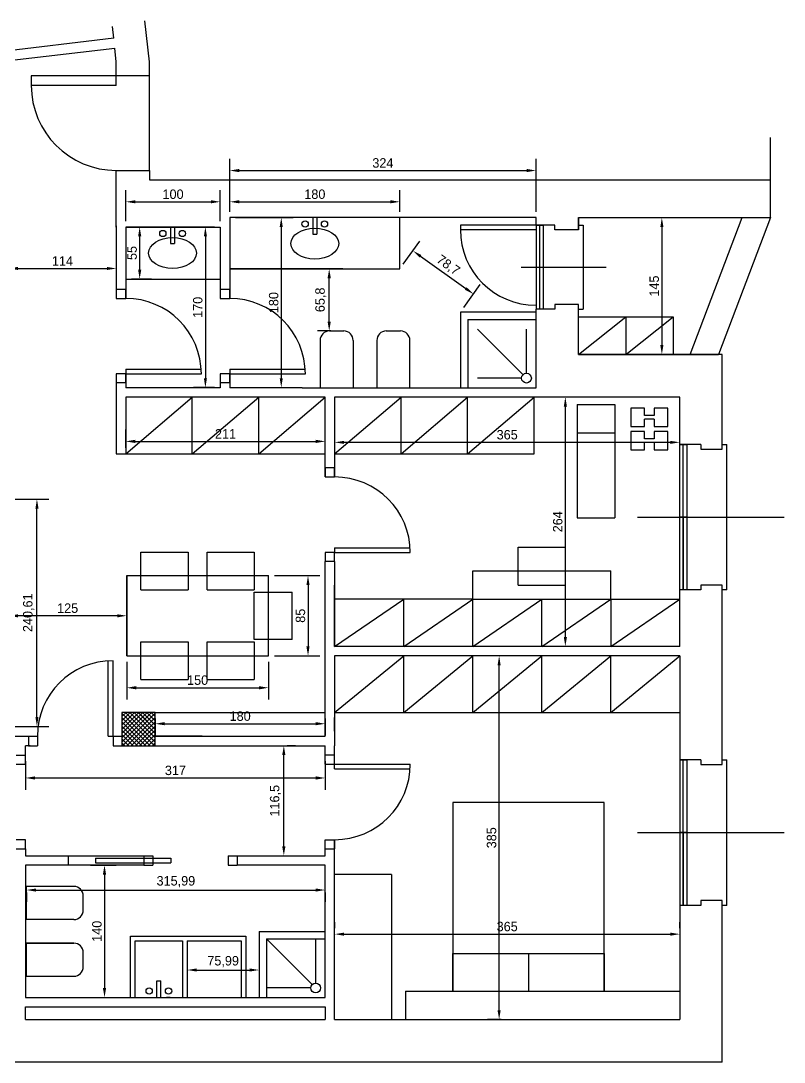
# Model space of a CAD drawing. Header units: millimetres. Extents: x 281 to 428, y 353 to 470.
# Drawn here: x 347.7 to 428.4, y 352.8 to 463 of the extents above; entities that cross this region are included whole.
import ezdxf

# ---------------------------------------------------------------- set-up
doc = ezdxf.new("R2010")
doc.units = ezdxf.units.MM
for name, color, linetype in [('arredi', 6, 'Continuous'), ('finestre', 7, 'Continuous'), ('pianta', 7, 'Continuous'), ('porte', 7, 'Continuous'), ('quote', 3, 'Continuous')]:
    doc.layers.add(name, color=color, linetype=linetype)
doc.dimstyles.new('ISO-25', dxfattribs={"dimtxt": 2.5, "dimasz": 2.5, "dimexe": 1.25, "dimexo": 0.625, "dimtad": 1, "dimtxsty": 'Standard', "dimcen": 2.5, "dimadec": 0, "dimazin": 0, "dimtfac": 1, "dimtmove": 0, "dimatfit": 3, "dimfxl": 1, "dimarcsym": 0})

# ---------------------------------------------------------------- blocks, each defined once
blk = doc.blocks.new('*D13')
at = {"layer": 'Defpoints', "color": 0, "ltscale": 0.01}
for p in [(346.36, 412.37), (349.36, 412.37), (346.36, 388.31)]:
    blk.add_point(p, dxfattribs=at)
at = {"layer": 'quote', "color": 0, "lineweight": -2, "ltscale": 0.01}
for p, q in [((346.98, 412.37), (350.61, 412.37)), ((349.36, 389.31), (349.36, 411.37)), ((346.98, 388.31), (350.61, 388.31))]:
    blk.add_line(p, q, dxfattribs=at)
at = {"layer": 'quote', "color": 0, "ltscale": 0.01}
for points in [[(349.2, 411.37), (349.53, 411.37), (349.36, 412.37)], [(349.2, 389.31), (349.53, 389.31), (349.36, 388.31)]]:
    blk.add_solid(points, dxfattribs=at)
at = {"layer": 'quote', "color": 0, "ltscale": 0.01, "insert": (348.48, 400.34), "char_height": 1, "attachment_point": 5, "rotation": 90}
blk.add_mtext('240,61', dxfattribs=at)
blk = doc.blocks.new('*D14')
at = {"layer": 'Defpoints', "color": 0, "ltscale": 0.01}
for p in [(358.86, 395.77), (373.86, 395.77), (373.86, 392.4)]:
    blk.add_point(p, dxfattribs=at)
at = {"layer": 'quote', "color": 0, "lineweight": -2, "ltscale": 0.01}
for p, q in [((358.86, 395.14), (358.86, 391.15)), ((373.86, 395.14), (373.86, 391.15)), ((359.86, 392.4), (372.86, 392.4))]:
    blk.add_line(p, q, dxfattribs=at)
at = {"layer": 'quote', "color": 0, "ltscale": 0.01}
for points in [[(359.86, 392.57), (359.86, 392.23), (358.86, 392.4)], [(372.86, 392.57), (372.86, 392.23), (373.86, 392.4)]]:
    blk.add_solid(points, dxfattribs=at)
at = {"layer": 'quote', "color": 0, "ltscale": 0.01, "insert": (366.36, 393.2), "char_height": 1, "attachment_point": 5}
blk.add_mtext('150', dxfattribs=at)
blk = doc.blocks.new('*D15')
at = {"layer": 'Defpoints', "color": 0, "ltscale": 0.01}
for p in [(373.86, 404.27), (373.86, 395.77), (378.04, 395.77)]:
    blk.add_point(p, dxfattribs=at)
at = {"layer": 'quote', "color": 0, "lineweight": -2, "ltscale": 0.01}
for p, q in [((374.48, 404.27), (379.29, 404.27)), ((378.04, 403.27), (378.04, 396.77)), ((374.48, 395.77), (379.29, 395.77))]:
    blk.add_line(p, q, dxfattribs=at)
at = {"layer": 'quote', "color": 0, "ltscale": 0.01}
for points in [[(377.87, 403.27), (378.2, 403.27), (378.04, 404.27)], [(377.87, 396.77), (378.2, 396.77), (378.04, 395.77)]]:
    blk.add_solid(points, dxfattribs=at)
at = {"layer": 'quote', "color": 0, "ltscale": 0.01, "insert": (377.24, 400.02), "char_height": 1, "attachment_point": 5, "rotation": 90}
blk.add_mtext('85', dxfattribs=at)
blk = doc.blocks.new('*D16')
at = {"layer": 'Defpoints', "color": 0, "ltscale": 0.01}
for p in [(361.86, 389.77), (379.86, 389.77), (379.86, 388.59)]:
    blk.add_point(p, dxfattribs=at)
at = {"layer": 'quote', "color": 0, "lineweight": -2, "ltscale": 0.01}
for p, q in [((361.86, 389.14), (361.86, 387.34)), ((379.86, 389.14), (379.86, 387.34)), ((362.86, 388.59), (378.86, 388.59))]:
    blk.add_line(p, q, dxfattribs=at)
at = {"layer": 'quote', "color": 0, "ltscale": 0.01}
for points in [[(362.86, 388.76), (362.86, 388.43), (361.86, 388.59)], [(378.86, 388.76), (378.86, 388.43), (379.86, 388.59)]]:
    blk.add_solid(points, dxfattribs=at)
at = {"layer": 'quote', "color": 0, "ltscale": 0.01, "insert": (370.86, 389.39), "char_height": 1, "attachment_point": 5}
blk.add_mtext('180', dxfattribs=at)
blk = doc.blocks.new('*D17')
at = {"layer": 'Defpoints', "color": 0, "ltscale": 0.01}
for p in [(379.86, 418.48), (358.76, 417.17), (379.86, 417.17)]:
    blk.add_point(p, dxfattribs=at)
at = {"layer": 'quote', "color": 0, "lineweight": -2, "ltscale": 0.01}
for p, q in [((358.76, 417.79), (358.76, 419.73)), ((379.86, 417.79), (379.86, 419.73)), ((359.76, 418.48), (378.86, 418.48))]:
    blk.add_line(p, q, dxfattribs=at)
at = {"layer": 'quote', "color": 0, "ltscale": 0.01}
for points in [[(359.76, 418.65), (359.76, 418.31), (358.76, 418.48)], [(378.86, 418.65), (378.86, 418.31), (379.86, 418.48)]]:
    blk.add_solid(points, dxfattribs=at)
at = {"layer": 'quote', "color": 0, "ltscale": 0.01, "insert": (369.31, 419.28), "char_height": 1, "attachment_point": 5}
blk.add_mtext('211', dxfattribs=at)
blk = doc.blocks.new('*D18')
at = {"layer": 'Defpoints', "color": 0, "ltscale": 0.01}
for p in [(346.36, 441.94), (357.76, 441.94), (357.76, 436.78)]:
    blk.add_point(p, dxfattribs=at)
at = {"layer": 'quote', "color": 0, "lineweight": -2, "ltscale": 0.01}
for p, q in [((346.36, 441.31), (346.36, 435.53)), ((357.76, 441.31), (357.76, 435.53)), ((347.36, 436.78), (356.76, 436.78))]:
    blk.add_line(p, q, dxfattribs=at)
at = {"layer": 'quote', "color": 0, "ltscale": 0.01}
for points in [[(347.36, 436.95), (347.36, 436.62), (346.36, 436.78)], [(356.76, 436.95), (356.76, 436.62), (357.76, 436.78)]]:
    blk.add_solid(points, dxfattribs=at)
at = {"layer": 'quote', "color": 0, "ltscale": 0.01, "insert": (352.06, 437.58), "char_height": 1, "attachment_point": 5}
blk.add_mtext('114', dxfattribs=at)
blk = doc.blocks.new('*D19')
at = {"layer": 'Defpoints', "color": 0, "ltscale": 0.01}
for p in [(368.76, 443.84), (358.76, 441.17), (368.76, 441.17)]:
    blk.add_point(p, dxfattribs=at)
at = {"layer": 'quote', "color": 0, "lineweight": -2, "ltscale": 0.01}
for p, q in [((358.76, 441.79), (358.76, 445.09)), ((368.76, 441.79), (368.76, 445.09)), ((359.76, 443.84), (367.76, 443.84))]:
    blk.add_line(p, q, dxfattribs=at)
at = {"layer": 'quote', "color": 0, "ltscale": 0.01}
for points in [[(359.76, 444.01), (359.76, 443.68), (358.76, 443.84)], [(367.76, 444.01), (367.76, 443.68), (368.76, 443.84)]]:
    blk.add_solid(points, dxfattribs=at)
at = {"layer": 'quote', "color": 0, "ltscale": 0.01, "insert": (363.76, 444.64), "char_height": 1, "attachment_point": 5}
blk.add_mtext('100', dxfattribs=at)
blk = doc.blocks.new('*D20')
at = {"layer": 'Defpoints', "color": 0, "ltscale": 0.01}
for p in [(358.76, 441.17), (360.23, 441.17), (358.76, 435.67)]:
    blk.add_point(p, dxfattribs=at)
at = {"layer": 'quote', "color": 0, "lineweight": -2, "ltscale": 0.01}
for p, q in [((359.38, 441.17), (361.48, 441.17)), ((360.23, 436.67), (360.23, 440.17)), ((359.38, 435.67), (361.48, 435.67))]:
    blk.add_line(p, q, dxfattribs=at)
at = {"layer": 'quote', "color": 0, "ltscale": 0.01}
for points in [[(360.06, 440.17), (360.4, 440.17), (360.23, 441.17)], [(360.06, 436.67), (360.4, 436.67), (360.23, 435.67)]]:
    blk.add_solid(points, dxfattribs=at)
at = {"layer": 'quote', "color": 0, "ltscale": 0.01, "insert": (359.43, 438.42), "char_height": 1, "attachment_point": 5, "rotation": 90}
blk.add_mtext('55', dxfattribs=at)
blk = doc.blocks.new('*D21')
at = {"layer": 'Defpoints', "color": 0, "ltscale": 0.01}
for p in [(387.76, 443.84), (369.76, 442.17), (387.76, 442.17)]:
    blk.add_point(p, dxfattribs=at)
at = {"layer": 'quote', "color": 0, "lineweight": -2, "ltscale": 0.01}
for p, q in [((369.76, 442.79), (369.76, 445.09)), ((387.76, 442.79), (387.76, 445.09)), ((370.76, 443.84), (386.76, 443.84))]:
    blk.add_line(p, q, dxfattribs=at)
at = {"layer": 'quote', "color": 0, "ltscale": 0.01}
for points in [[(370.76, 444.01), (370.76, 443.68), (369.76, 443.84)], [(386.76, 444.01), (386.76, 443.68), (387.76, 443.84)]]:
    blk.add_solid(points, dxfattribs=at)
at = {"layer": 'quote', "color": 0, "ltscale": 0.01, "insert": (378.76, 444.64), "char_height": 1, "attachment_point": 5}
blk.add_mtext('180', dxfattribs=at)
blk = doc.blocks.new('*D22')
at = {"layer": 'Defpoints', "color": 0, "ltscale": 0.01}
for p in [(402.16, 447.15), (369.76, 442.17), (402.16, 442.17)]:
    blk.add_point(p, dxfattribs=at)
at = {"layer": 'quote', "color": 0, "lineweight": -2, "ltscale": 0.01}
for p, q in [((369.76, 442.79), (369.76, 448.4)), ((402.16, 442.79), (402.16, 448.4)), ((370.76, 447.15), (401.16, 447.15))]:
    blk.add_line(p, q, dxfattribs=at)
at = {"layer": 'quote', "color": 0, "ltscale": 0.01}
for points in [[(370.76, 447.32), (370.76, 446.98), (369.76, 447.15)], [(401.16, 447.32), (401.16, 446.98), (402.16, 447.15)]]:
    blk.add_solid(points, dxfattribs=at)
at = {"layer": 'quote', "color": 0, "ltscale": 0.01, "insert": (385.96, 447.95), "char_height": 1, "attachment_point": 5}
blk.add_mtext('324', dxfattribs=at)
blk = doc.blocks.new('*D23')
at = {"layer": 'Defpoints', "color": 0, "ltscale": 0.01}
for p in [(369.76, 442.17), (369.76, 424.17), (375.21, 424.17)]:
    blk.add_point(p, dxfattribs=at)
at = {"layer": 'quote', "color": 0, "lineweight": -2, "ltscale": 0.01}
for p, q in [((370.38, 442.17), (376.46, 442.17)), ((375.21, 441.17), (375.21, 425.17)), ((370.38, 424.17), (376.46, 424.17))]:
    blk.add_line(p, q, dxfattribs=at)
at = {"layer": 'quote', "color": 0, "ltscale": 0.01}
for points in [[(375.04, 441.17), (375.37, 441.17), (375.21, 442.17)], [(375.04, 425.17), (375.37, 425.17), (375.21, 424.17)]]:
    blk.add_solid(points, dxfattribs=at)
at = {"layer": 'quote', "color": 0, "ltscale": 0.01, "insert": (374.41, 433.17), "char_height": 1, "attachment_point": 5, "rotation": 90}
blk.add_mtext('180', dxfattribs=at)
blk = doc.blocks.new('*D24')
at = {"layer": 'Defpoints', "color": 0, "ltscale": 0.01}
for p in [(368.76, 441.17), (367.18, 424.17), (368.76, 424.17)]:
    blk.add_point(p, dxfattribs=at)
at = {"layer": 'quote', "color": 0, "lineweight": -2, "ltscale": 0.01}
for p, q in [((368.13, 441.17), (365.93, 441.17)), ((367.18, 440.17), (367.18, 425.17)), ((368.13, 424.17), (365.93, 424.17))]:
    blk.add_line(p, q, dxfattribs=at)
at = {"layer": 'quote', "color": 0, "ltscale": 0.01}
for points in [[(367.02, 440.17), (367.35, 440.17), (367.18, 441.17)], [(367.02, 425.17), (367.35, 425.17), (367.18, 424.17)]]:
    blk.add_solid(points, dxfattribs=at)
at = {"layer": 'quote', "color": 0, "ltscale": 0.01, "insert": (366.38, 432.67), "char_height": 1, "attachment_point": 5, "rotation": 90}
blk.add_mtext('170', dxfattribs=at)
blk = doc.blocks.new('*D25')
at = {"layer": 'Defpoints', "color": 0, "ltscale": 0.01}
for p in [(380.28, 436.75), (381.07, 436.75), (381.07, 430.17)]:
    blk.add_point(p, dxfattribs=at)
at = {"layer": 'quote', "color": 0, "lineweight": -2, "ltscale": 0.01}
for p, q in [((380.44, 436.75), (379.03, 436.75)), ((380.28, 431.17), (380.28, 435.75)), ((380.44, 430.17), (379.03, 430.17))]:
    blk.add_line(p, q, dxfattribs=at)
at = {"layer": 'quote', "color": 0, "ltscale": 0.01}
for points in [[(380.11, 435.75), (380.45, 435.75), (380.28, 436.75)], [(380.11, 431.17), (380.45, 431.17), (380.28, 430.17)]]:
    blk.add_solid(points, dxfattribs=at)
at = {"layer": 'quote', "color": 0, "ltscale": 0.01, "insert": (379.4, 433.46), "char_height": 1, "attachment_point": 5, "rotation": 90}
blk.add_mtext('65,8', dxfattribs=at)
blk = doc.blocks.new('*D26')
at = {"layer": 'Defpoints', "color": 0, "ltscale": 0.01}
for p in [(387.76, 436.75), (395.53, 434.08), (394.16, 432.17)]:
    blk.add_point(p, dxfattribs=at)
at = {"layer": 'quote', "color": 0, "lineweight": -2, "ltscale": 0.01}
for p, q in [((388.12, 437.25), (389.86, 439.68)), ((389.94, 438.08), (394.72, 434.66)), ((394.52, 432.67), (396.26, 435.1))]:
    blk.add_line(p, q, dxfattribs=at)
at = {"layer": 'quote', "color": 0, "ltscale": 0.01}
for points in [[(390.04, 438.21), (389.84, 437.94), (389.13, 438.66)], [(394.81, 434.8), (394.62, 434.53), (395.53, 434.08)]]:
    blk.add_solid(points, dxfattribs=at)
at = {"layer": 'quote', "color": 0, "ltscale": 0.01, "insert": (392.84, 437.09), "char_height": 1, "attachment_point": 5, "rotation": 324.4123}
blk.add_mtext('78,7', dxfattribs=at)
blk = doc.blocks.new('*D27')
at = {"layer": 'Defpoints', "color": 0, "ltscale": 0.01}
for p in [(415.31, 442.17), (415.31, 427.67), (415.47, 427.67)]:
    blk.add_point(p, dxfattribs=at)
at = {"layer": 'quote', "color": 0, "lineweight": -2, "ltscale": 0.01}
for p, q in [((415.93, 442.17), (416.72, 442.17)), ((415.47, 441.17), (415.47, 428.67)), ((415.93, 427.67), (416.72, 427.67))]:
    blk.add_line(p, q, dxfattribs=at)
at = {"layer": 'quote', "color": 0, "ltscale": 0.01}
for points in [[(415.31, 441.17), (415.64, 441.17), (415.47, 442.17)], [(415.31, 428.67), (415.64, 428.67), (415.47, 427.67)]]:
    blk.add_solid(points, dxfattribs=at)
at = {"layer": 'quote', "color": 0, "ltscale": 0.01, "insert": (414.67, 434.92), "char_height": 1, "attachment_point": 5, "rotation": 90}
blk.add_mtext('145', dxfattribs=at)
blk = doc.blocks.new('*D28')
at = {"layer": 'Defpoints', "color": 0, "ltscale": 0.01}
for p in [(380.86, 418.38), (417.36, 418.38), (417.36, 418.38)]:
    blk.add_point(p, dxfattribs=at)
at = {"layer": 'quote', "color": 0, "lineweight": -2, "ltscale": 0.01}
for p, q in [((380.86, 419), (380.86, 419.63)), ((417.36, 419), (417.36, 419.63)), ((381.86, 418.38), (416.36, 418.38))]:
    blk.add_line(p, q, dxfattribs=at)
at = {"layer": 'quote', "color": 0, "ltscale": 0.01}
for points in [[(381.86, 418.54), (381.86, 418.21), (380.86, 418.38)], [(416.36, 418.54), (416.36, 418.21), (417.36, 418.38)]]:
    blk.add_solid(points, dxfattribs=at)
at = {"layer": 'quote', "color": 0, "ltscale": 0.01, "insert": (399.11, 419.18), "char_height": 1, "attachment_point": 5}
blk.add_mtext('365', dxfattribs=at)
blk = doc.blocks.new('*D29')
at = {"layer": 'Defpoints', "color": 0, "ltscale": 0.01}
for p in [(406.51, 423.17), (405.26, 396.77), (406.51, 396.77)]:
    blk.add_point(p, dxfattribs=at)
at = {"layer": 'quote', "color": 0, "lineweight": -2, "ltscale": 0.01}
for p, q in [((405.89, 423.17), (404.01, 423.17)), ((405.26, 422.17), (405.26, 397.77)), ((405.89, 396.77), (404.01, 396.77))]:
    blk.add_line(p, q, dxfattribs=at)
at = {"layer": 'quote', "color": 0, "ltscale": 0.01}
for points in [[(405.1, 422.17), (405.43, 422.17), (405.26, 423.17)], [(405.1, 397.77), (405.43, 397.77), (405.26, 396.77)]]:
    blk.add_solid(points, dxfattribs=at)
at = {"layer": 'quote', "color": 0, "ltscale": 0.01, "insert": (404.46, 409.97), "char_height": 1, "attachment_point": 5, "rotation": 90}
blk.add_mtext('264', dxfattribs=at)
blk = doc.blocks.new('*D30')
at = {"layer": 'Defpoints', "color": 0, "ltscale": 0.01}
for p in [(380.86, 366.32), (417.36, 366.32), (417.36, 366.32)]:
    blk.add_point(p, dxfattribs=at)
at = {"layer": 'quote', "color": 0, "lineweight": -2, "ltscale": 0.01}
for p, q in [((380.86, 366.94), (380.86, 367.57)), ((417.36, 366.94), (417.36, 367.57)), ((381.86, 366.32), (416.36, 366.32))]:
    blk.add_line(p, q, dxfattribs=at)
at = {"layer": 'quote', "color": 0, "ltscale": 0.01}
for points in [[(381.86, 366.48), (381.86, 366.15), (380.86, 366.32)], [(416.36, 366.48), (416.36, 366.15), (417.36, 366.32)]]:
    blk.add_solid(points, dxfattribs=at)
at = {"layer": 'quote', "color": 0, "ltscale": 0.01, "insert": (399.11, 367.12), "char_height": 1, "attachment_point": 5}
blk.add_mtext('365', dxfattribs=at)
blk = doc.blocks.new('*D31')
at = {"layer": 'Defpoints', "color": 0, "ltscale": 0.01}
for p in [(398.26, 395.77), (399.11, 395.77), (399.11, 357.27)]:
    blk.add_point(p, dxfattribs=at)
at = {"layer": 'quote', "color": 0, "lineweight": -2, "ltscale": 0.01}
for p, q in [((398.48, 395.77), (397.01, 395.77)), ((398.26, 358.27), (398.26, 394.77)), ((398.48, 357.27), (397.01, 357.27))]:
    blk.add_line(p, q, dxfattribs=at)
at = {"layer": 'quote', "color": 0, "ltscale": 0.01}
for points in [[(398.09, 394.77), (398.42, 394.77), (398.26, 395.77)], [(398.09, 358.27), (398.42, 358.27), (398.26, 357.27)]]:
    blk.add_solid(points, dxfattribs=at)
at = {"layer": 'quote', "color": 0, "ltscale": 0.01, "insert": (397.46, 376.52), "char_height": 1, "attachment_point": 5, "rotation": 90}
blk.add_mtext('385', dxfattribs=at)
blk = doc.blocks.new('*D34')
at = {"layer": 'Defpoints', "color": 0, "ltscale": 0.01}
for p in [(375.21, 386.27), (375.48, 386.27), (375.21, 374.62)]:
    blk.add_point(p, dxfattribs=at)
at = {"layer": 'quote', "color": 0, "lineweight": -2, "ltscale": 0.01}
for p, q in [((375.83, 386.27), (376.73, 386.27)), ((375.48, 375.62), (375.48, 385.27)), ((375.83, 374.62), (376.73, 374.62))]:
    blk.add_line(p, q, dxfattribs=at)
at = {"layer": 'quote', "color": 0, "ltscale": 0.01}
for points in [[(375.31, 385.27), (375.65, 385.27), (375.48, 386.27)], [(375.31, 375.62), (375.65, 375.62), (375.48, 374.62)]]:
    blk.add_solid(points, dxfattribs=at)
at = {"layer": 'quote', "color": 0, "ltscale": 0.01, "insert": (374.6, 380.44), "char_height": 1, "attachment_point": 5, "rotation": 90}
blk.add_mtext('116,5', dxfattribs=at)
blk = doc.blocks.new('*D35')
at = {"layer": 'Defpoints', "color": 0, "ltscale": 0.01}
for p in [(348.16, 385.27), (379.86, 385.27), (379.86, 382.85)]:
    blk.add_point(p, dxfattribs=at)
at = {"layer": 'quote', "color": 0, "lineweight": -2, "ltscale": 0.01}
for p, q in [((348.16, 384.64), (348.16, 381.6)), ((379.86, 384.64), (379.86, 381.6)), ((349.16, 382.85), (378.86, 382.85))]:
    blk.add_line(p, q, dxfattribs=at)
at = {"layer": 'quote', "color": 0, "ltscale": 0.01}
for points in [[(349.16, 383.02), (349.16, 382.68), (348.16, 382.85)], [(378.86, 383.02), (378.86, 382.68), (379.86, 382.85)]]:
    blk.add_solid(points, dxfattribs=at)
at = {"layer": 'quote', "color": 0, "ltscale": 0.01, "insert": (364.01, 383.65), "char_height": 1, "attachment_point": 5}
blk.add_mtext('317', dxfattribs=at)
blk = doc.blocks.new('*D36')
at = {"layer": 'Defpoints', "color": 0, "ltscale": 0.01}
for p in [(365.26, 362.62), (372.86, 362.62), (372.86, 362.52)]:
    blk.add_point(p, dxfattribs=at)
at = {"layer": 'quote', "color": 0, "lineweight": -2, "ltscale": 0.01}
for p, q in [((365.26, 361.99), (365.26, 361.27)), ((366.26, 362.52), (371.86, 362.52)), ((372.86, 361.99), (372.86, 361.27))]:
    blk.add_line(p, q, dxfattribs=at)
at = {"layer": 'quote', "color": 0, "ltscale": 0.01}
for points in [[(366.26, 362.69), (366.26, 362.36), (365.26, 362.52)], [(371.86, 362.69), (371.86, 362.36), (372.86, 362.52)]]:
    blk.add_solid(points, dxfattribs=at)
at = {"layer": 'quote', "color": 0, "ltscale": 0.01, "insert": (369.06, 363.41), "char_height": 1, "attachment_point": 5}
blk.add_mtext('75,99', dxfattribs=at)
blk = doc.blocks.new('*D37')
at = {"layer": 'Defpoints', "color": 0, "ltscale": 0.01}
for p in [(348.26, 371.37), (379.86, 371.37), (379.86, 370.99)]:
    blk.add_point(p, dxfattribs=at)
at = {"layer": 'quote', "color": 0, "lineweight": -2, "ltscale": 0.01}
for p, q in [((348.26, 370.74), (348.26, 369.74)), ((349.26, 370.99), (378.86, 370.99)), ((379.86, 370.74), (379.86, 369.74))]:
    blk.add_line(p, q, dxfattribs=at)
at = {"layer": 'quote', "color": 0, "ltscale": 0.01}
for points in [[(349.26, 371.15), (349.26, 370.82), (348.26, 370.99)], [(378.86, 371.15), (378.86, 370.82), (379.86, 370.99)]]:
    blk.add_solid(points, dxfattribs=at)
at = {"layer": 'quote', "color": 0, "ltscale": 0.01, "insert": (364.06, 371.87), "char_height": 1, "attachment_point": 5}
blk.add_mtext('315,99', dxfattribs=at)
blk = doc.blocks.new('*D38')
at = {"layer": 'Defpoints', "color": 0, "ltscale": 0.01}
for p in [(354.41, 373.62), (354.41, 359.62), (356.51, 359.62)]:
    blk.add_point(p, dxfattribs=at)
at = {"layer": 'quote', "color": 0, "lineweight": -2, "ltscale": 0.01}
for p, q in [((355.03, 373.62), (357.76, 373.62)), ((356.51, 372.62), (356.51, 360.62)), ((355.03, 359.62), (357.76, 359.62))]:
    blk.add_line(p, q, dxfattribs=at)
at = {"layer": 'quote', "color": 0, "ltscale": 0.01}
for points in [[(356.34, 372.62), (356.68, 372.62), (356.51, 373.62)], [(356.34, 360.62), (356.68, 360.62), (356.51, 359.62)]]:
    blk.add_solid(points, dxfattribs=at)
at = {"layer": 'quote', "color": 0, "ltscale": 0.01, "insert": (355.71, 366.62), "char_height": 1, "attachment_point": 5, "rotation": 90}
blk.add_mtext('140', dxfattribs=at)
blk = doc.blocks.new('*D40')
at = {"layer": 'Defpoints', "color": 0, "ltscale": 0.01}
for p in [(346.36, 400.02), (346.36, 400.02), (358.86, 400.02)]:
    blk.add_point(p, dxfattribs=at)
at = {"layer": 'quote', "color": 0, "lineweight": -2, "ltscale": 0.01}
for p, q in [((346.36, 400.64), (346.36, 401.27)), ((358.86, 400.64), (358.86, 401.27)), ((357.86, 400.02), (347.36, 400.02))]:
    blk.add_line(p, q, dxfattribs=at)
at = {"layer": 'quote', "color": 0, "ltscale": 0.01}
for points in [[(347.36, 400.18), (347.36, 399.85), (346.36, 400.02)], [(357.86, 400.18), (357.86, 399.85), (358.86, 400.02)]]:
    blk.add_solid(points, dxfattribs=at)
at = {"layer": 'quote', "color": 0, "ltscale": 0.01, "insert": (352.61, 400.82), "char_height": 1, "attachment_point": 5}
blk.add_mtext('125', dxfattribs=at)

msp = doc.modelspace()

# ---------------------------------------------------------------- hatches: boundary and pattern name
at = {"layer": 'pianta', "lineweight": 30}
h = msp.add_hatch(dxfattribs=at)
h.set_pattern_fill('NET', color=256, angle=45, style=0)
h.paths.add_polyline_path([(358.3581, 386.2658), (361.8105, 386.2658), (361.8581, 386.2658), (361.8581, 389.7658), (358.3581, 389.7658)])
h = msp.add_hatch(dxfattribs=at)
h.set_pattern_fill('NET', color=256, scale=0.1, angle=45, style=0)
h.paths.add_polyline_path([(358.3581, 386.2658), (361.8105, 386.2658), (361.8581, 386.2658), (361.8581, 389.7658), (358.3581, 389.7658)])

# ---------------------------------------------------------------- linework, layer by layer
at = {"ltscale": 0.01}
msp.add_line((402.1581, 424.1658), (402.1581, 432.1658), dxfattribs=at)
at = {"layer": 'arredi'}
for p, q in [((378.5581, 442.1658), (378.5581, 440.4221)), ((378.9581, 442.1658), (378.9581, 440.4221)), ((363.5067, 441.1658), (363.5067, 439.4221)), ((363.9067, 441.1658), (363.9067, 439.4221)), ((378.5581, 440.4221), (378.9581, 440.4221)), ((363.5067, 439.4221), (363.9067, 439.4221)), ((358.7581, 435.6658), (368.7581, 435.6658)), ((358.7581, 417.1658), (365.7915, 423.1658)), ((365.7915, 417.1658), (365.7915, 423.1658)), ((365.7915, 417.1658), (372.8248, 423.1658)), ((372.8248, 417.1658), (372.8248, 423.1658)), ((372.8248, 417.1658), (379.8581, 423.1658)), ((380.8581, 417.1658), (387.8915, 423.1658)), ((387.8915, 417.1658), (387.8915, 423.1658)), ((387.8915, 417.1658), (394.9248, 423.1658)), ((394.9248, 417.1658), (394.9248, 423.1658)), ((394.9248, 417.1658), (401.9581, 423.1658)), ((401.9581, 417.1658), (401.9581, 423.1658)), ((358.7581, 417.1658), (379.8581, 417.1658)), ((380.8581, 417.1658), (401.9581, 417.1658)), ((360.3581, 402.7658), (360.3581, 406.7658)), ((360.3581, 406.7658), (365.3581, 406.7658)), ((365.3581, 406.7658), (365.3581, 402.7658)), ((367.3581, 402.7658), (367.3581, 406.7658)), ((367.3581, 406.7658), (372.3581, 406.7658)), ((372.3581, 406.7658), (372.3581, 402.7658)), ((400.2581, 403.2658), (400.2581, 407.2658)), ((400.2581, 407.2658), (405.2581, 407.2658)), ((405.2581, 407.2658), (405.2581, 403.2658)), ((395.4581, 401.7658), (395.4581, 404.7658)), ((395.4581, 404.7658), (410.0581, 404.7658)), ((410.0581, 401.7658), (410.0581, 404.7658)), ((358.8581, 404.2658), (358.8581, 395.7658)), ((373.8581, 395.7658), (373.8581, 404.2658)), ((360.3581, 402.7658), (365.3581, 402.7658)), ((367.3581, 402.7658), (372.3581, 402.7658)), ((372.3581, 397.5158), (372.3581, 402.5158)), ((372.3581, 402.5158), (376.3581, 402.5158)), ((376.3581, 397.5158), (376.3581, 402.5158)), ((400.2581, 403.2658), (405.2581, 403.2658)), ((395.4581, 401.7658), (380.8581, 401.7658)), ((380.8581, 396.7658), (388.1581, 401.7658)), ((388.1581, 396.7658), (388.1581, 401.7658)), ((388.1581, 396.7658), (395.4581, 401.7658)), ((395.4581, 396.7658), (395.4581, 401.7658)), ((395.4581, 396.7658), (402.7581, 401.7658)), ((395.4581, 401.7658), (410.0581, 401.7658)), ((402.7581, 396.7658), (402.7581, 401.7658)), ((402.7581, 396.7658), (410.0581, 401.7658)), ((410.0581, 396.7658), (417.3581, 401.7658)), ((410.0581, 401.7658), (417.3581, 401.7658)), ((360.3581, 393.2658), (360.3581, 397.2658)), ((360.3581, 397.2658), (365.3581, 397.2658)), ((365.3581, 397.2658), (365.3581, 393.2658)), ((367.3581, 393.2658), (367.3581, 397.2658)), ((367.3581, 397.2658), (372.3581, 397.2658)), ((376.3581, 397.5158), (372.3581, 397.5158)), ((372.3581, 397.2658), (372.3581, 393.2658)), ((358.8581, 395.7658), (373.8581, 395.7658)), ((380.8581, 389.7658), (388.1581, 395.7658)), ((388.1581, 389.7658), (388.1581, 395.7658)), ((388.1581, 389.7658), (395.4581, 395.7658)), ((395.4581, 389.7658), (395.4581, 395.7658)), ((395.4581, 389.7658), (402.7581, 395.7658)), ((402.7581, 389.7658), (402.7581, 395.7658)), ((402.7581, 389.7658), (410.0581, 395.7658)), ((410.0581, 389.7658), (410.0581, 395.7658)), ((410.0581, 389.7658), (417.3581, 395.7658)), ((360.3581, 393.2658), (365.3581, 393.2658)), ((367.3581, 393.2658), (372.3581, 393.2658)), ((380.8581, 389.7658), (417.3581, 389.7658)), ((409.3581, 380.2658), (393.3581, 380.2658)), ((393.3581, 380.2658), (393.3581, 360.2658)), ((409.3581, 360.2658), (409.3581, 380.2658)), ((386.8581, 372.6443), (380.8581, 372.6443)), ((386.8581, 372.6443), (386.8581, 357.2658)), ((393.3581, 360.2658), (393.3581, 364.2658)), ((393.3581, 364.2658), (409.3581, 364.2658)), ((401.3581, 364.2658), (401.3581, 360.2658)), ((409.3581, 364.2658), (409.3581, 360.2658)), ((362.0587, 359.6158), (362.0587, 361.3595)), ((362.4587, 359.6158), (362.4587, 361.3595)), ((363.4587, 359.6158), (363.0587, 359.6158))]:
    msp.add_line(p, q, dxfattribs=at)
at = {"layer": 'arredi', "ltscale": 0.01}
for p, q in [((387.7581, 436.7457), (387.7581, 442.1658)), ((381.7202, 436.7457), (369.7581, 436.7457)), ((369.7581, 436.7457), (387.7581, 436.7457)), ((402.1581, 432.1658), (394.1581, 432.1658)), ((394.1581, 432.1658), (394.1581, 424.1658)), ((394.9581, 431.3658), (394.9581, 424.1658)), ((394.9581, 431.3658), (402.1581, 431.3658)), ((406.6581, 431.6658), (416.6581, 431.6658)), ((406.6581, 427.6658), (411.6581, 431.6658)), ((411.6581, 431.6658), (411.6581, 427.6658)), ((411.6581, 427.6658), (416.6581, 431.6658)), ((416.6581, 431.6658), (416.6581, 427.6658)), ((380.3177, 430.1658), (381.8177, 430.1658)), ((386.3177, 430.1658), (387.8177, 430.1658)), ((395.9581, 430.3658), (400.785, 425.5389)), ((401.1497, 425.69), (401.1497, 430.3658)), ((379.3177, 429.1658), (379.3177, 424.1658)), ((382.8177, 429.1658), (382.8177, 424.1658)), ((385.3177, 429.1658), (385.3177, 424.1658)), ((388.8177, 424.1658), (388.8177, 429.1658)), ((400.634, 425.1742), (395.9581, 425.1742)), ((406.5148, 422.3821), (406.5148, 410.3821)), ((406.5148, 422.3821), (410.5148, 422.3821)), ((410.5148, 422.3821), (410.5148, 410.3821)), ((414.673, 421.2194), (413.6323, 421.2194)), ((414.673, 420.8221), (413.6323, 420.8221)), ((406.5148, 419.3794), (410.5148, 419.3794)), ((414.673, 418.7548), (413.6323, 418.7548)), ((414.673, 418.3575), (413.6323, 418.3575)), ((406.5148, 410.3821), (410.5148, 410.3821)), ((358.8581, 395.7658), (358.8581, 404.2658)), ((358.8581, 404.2658), (373.8581, 404.2658)), ((361.8581, 389.7658), (379.8581, 389.7658)), ((353.2587, 371.3658), (348.2587, 371.3658)), ((348.2587, 367.8658), (348.2587, 371.3658)), ((354.2587, 368.8658), (354.2587, 370.3658)), ((353.2587, 367.8658), (348.2587, 367.8658)), ((359.2587, 359.6158), (359.2587, 366.1158)), ((359.2587, 366.1158), (371.4587, 366.1158)), ((371.4587, 366.1158), (371.4587, 359.6158)), ((372.8581, 366.6158), (379.8581, 366.6158)), ((372.8581, 366.6158), (372.8581, 359.6158)), ((348.2587, 365.3658), (353.2587, 365.3658)), ((353.2587, 365.3658), (348.2587, 365.3658)), ((348.2587, 361.8658), (348.2587, 365.3658)), ((359.7587, 359.6158), (359.7587, 365.6158)), ((359.7587, 365.6158), (364.7587, 365.6158)), ((364.7587, 365.6158), (364.7587, 359.6158)), ((365.2587, 365.6158), (365.2587, 359.6158)), ((365.2587, 365.6158), (370.9587, 365.6158)), ((370.9587, 365.6158), (370.9587, 359.6158)), ((373.6581, 365.8158), (373.6581, 359.6158)), ((373.6581, 365.8158), (379.8581, 365.8158)), ((373.6581, 365.8158), (378.485, 360.9889)), ((378.8497, 361.14), (378.8497, 365.8158)), ((354.2587, 362.8658), (354.2587, 364.3658)), ((348.2587, 361.8658), (353.2587, 361.8658)), ((362.0587, 361.3595), (362.4587, 361.3595)), ((378.334, 360.6242), (373.6581, 360.6242))]:
    msp.add_line(p, q, dxfattribs=at)
at = {"layer": 'arredi', "ltscale": 1.5}
msp.add_line((410.0581, 401.7658), (410.0581, 396.7658), dxfattribs=at)
at = {"layer": 'arredi', "color": 6}
for q in [(417.3581, 360.2658), (388.3581, 357.2658)]:
    msp.add_line((388.3581, 360.2658), q, dxfattribs=at)
at = {"layer": 'arredi', "ltscale": 0.01}
for points in [[(413.6323, 421.2194), (413.6323, 421.9999), (412.1951, 421.9999), (412.1951, 420.0416), (413.6323, 420.0416), (413.6323, 420.8221)], [(414.673, 420.8221), (414.673, 420.0416), (416.1102, 420.0416), (416.1102, 421.9999), (414.673, 421.9999), (414.673, 421.2194)], [(413.6323, 418.7548), (413.6323, 419.5353), (412.1951, 419.5353), (412.1951, 417.577), (413.6323, 417.577), (413.6323, 418.3575)], [(414.673, 418.3575), (414.673, 417.577), (416.1102, 417.577), (416.1102, 419.5353), (414.673, 419.5353), (414.673, 418.7548)]]:
    msp.add_lwpolyline(points, dxfattribs=at)
at = {"layer": 'arredi'}
for centre in [(377.7323, 441.4848), (379.784, 441.4848), (362.6808, 440.4848), (364.7325, 440.4848), (361.2329, 360.2968), (363.2846, 360.2968)]:
    msp.add_circle(centre, 0.3321, dxfattribs=at)
at = {"layer": 'arredi', "ltscale": 0.01}
for centre in [(401.1497, 425.1742), (378.8497, 360.6242)]:
    msp.add_circle(centre, 0.5158, dxfattribs=at)
for centre, start, end in [((380.3177, 429.1658), 90, 180), ((381.8177, 429.1658), 0, 90), ((386.3177, 429.1658), 90, 180), ((387.8177, 429.1658), 0, 90), ((353.2587, 370.3658), 0, 90), ((353.2587, 368.8658), 270, 0), ((353.2587, 364.3658), 0, 90), ((353.2587, 362.8658), 270, 0)]:
    msp.add_arc(centre, 1, start, end, dxfattribs=at)
at = {"layer": 'arredi'}
for centre in [(378.7581, 439.4158), (363.7067, 438.4158)]:
    msp.add_ellipse(centre, major_axis=(-2.5304, 0), ratio=0.64536798, dxfattribs=at)
for p in [(365.7915, 417.1658), (372.8248, 417.1658), (387.8915, 417.1658), (394.9248, 417.1658)]:
    msp.add_point(p, dxfattribs=at)
at = {"layer": 'finestre', "ltscale": 0.01}
for p, q in [((402.1581, 441.3658), (394.1581, 441.3658)), ((394.1581, 441.3658), (394.1581, 440.8913)), ((402.1581, 441.3658), (402.1581, 432.4658)), ((402.1581, 440.8913), (394.1581, 440.8913))]:
    msp.add_line(p, q, dxfattribs=at)
at = {"layer": 'finestre'}
for p, q in [((402.5331, 441.3658), (402.5331, 432.4658)), ((402.9081, 441.3658), (402.9081, 432.4658)), ((406.6581, 441.3658), (407.1581, 441.3658)), ((407.1581, 441.3658), (407.1581, 432.4658)), ((400.6046, 436.9158), (409.5843, 436.9158)), ((406.6581, 432.4658), (407.1581, 432.4658)), ((417.3581, 402.7658), (417.3581, 418.1658)), ((417.7331, 402.7658), (417.7331, 418.1658)), ((418.1081, 418.1658), (418.1081, 402.7658)), ((421.8581, 418.1658), (422.3581, 418.1658)), ((422.3581, 402.7658), (422.3581, 418.1658)), ((412.8874, 410.4658), (428.411, 410.4658)), ((418.1081, 410.4658), (417.3581, 410.4658)), ((418.1081, 410.4658), (417.3581, 410.4658)), ((417.7331, 410.4658), (417.7331, 402.7658)), ((422.3581, 402.7658), (421.8581, 402.7658)), ((417.3581, 384.7658), (417.3581, 369.3658)), ((417.7331, 369.3658), (417.7331, 384.7658)), ((418.1081, 384.7658), (418.1081, 369.3658)), ((421.8581, 384.7658), (422.3581, 384.7658)), ((422.3581, 369.3658), (422.3581, 384.7658)), ((412.8874, 377.0658), (428.411, 377.0658)), ((418.1081, 377.0658), (417.3581, 377.0658)), ((417.7331, 377.0658), (417.7331, 369.3658)), ((422.3581, 369.3658), (421.8581, 369.3658))]:
    msp.add_line(p, q, dxfattribs=at)
at = {"layer": 'finestre', "ltscale": 0.01}
msp.add_arc((402.1581, 440.8913), 8, 180, 270, dxfattribs=at)
at = {"layer": 'pianta', "lineweight": 30}
for p, q in [((361.2581, 458.6658), (360.7851, 462.9985)), ((357.4868, 461.151), (357.3549, 462.4108)), ((357.4868, 461.151), (344.3581, 459.5658)), ((344.3581, 458.5658), (357.6011, 460.1039)), ((357.7581, 458.6658), (357.6011, 460.1039)), ((357.7581, 457.1658), (357.7581, 458.6658)), ((361.2581, 457.1658), (361.2581, 458.6658)), ((361.2581, 457.1658), (357.7581, 457.1658)), ((426.9581, 442.1658), (426.9581, 450.6376)), ((357.7581, 441.1658), (357.7581, 447.1658)), ((357.7581, 447.1658), (361.2581, 447.1658)), ((361.2581, 447.1658), (361.2581, 446.1658)), ((361.2581, 446.1658), (426.9581, 446.1658)), ((402.1581, 442.1658), (369.7581, 442.1658)), ((402.1581, 441.3658), (402.1581, 442.1658)), ((406.6581, 442.1658), (423.9581, 442.1658)), ((406.6581, 440.8658), (406.6581, 442.1658)), ((423.9581, 442.1658), (426.9581, 442.1658)), ((366.8581, 441.1658), (358.7581, 441.1658)), ((404.1581, 441.3658), (402.1581, 441.3658)), ((404.1581, 440.8658), (404.1581, 441.3658)), ((406.6581, 440.8658), (404.1581, 440.8658)), ((358.7581, 434.5658), (357.7581, 434.5658)), ((369.7581, 434.5658), (368.7581, 434.5658)), ((404.1581, 432.4658), (402.1581, 432.4658)), ((402.1581, 424.1658), (402.1581, 432.4658)), ((406.6581, 432.9658), (404.1581, 432.9658)), ((404.1581, 432.9658), (404.1581, 432.4658)), ((406.6581, 427.6658), (406.6581, 432.9658)), ((421.8581, 427.6658), (406.6581, 427.6658)), ((406.6581, 427.6658), (418.4581, 427.6658)), ((418.4581, 427.6658), (421.4581, 427.6658)), ((421.8581, 417.6658), (421.8581, 427.6658)), ((368.7581, 424.1658), (358.7581, 424.1658)), ((378.3581, 424.1658), (402.1581, 424.1658)), ((368.4581, 423.1658), (358.7581, 423.1658)), ((379.8581, 423.1658), (378.3581, 423.1658)), ((379.8581, 414.7158), (379.8581, 423.1658)), ((417.3581, 423.1658), (380.8581, 423.1658)), ((380.8581, 423.1658), (380.8581, 414.7158)), ((417.3581, 418.1658), (417.3581, 423.1658)), ((419.6081, 418.1658), (417.3581, 418.1658)), ((419.6081, 418.1658), (419.6081, 417.6658)), ((419.6081, 417.6658), (421.8581, 417.6658)), ((380.8581, 415.6658), (379.8581, 415.6658)), ((379.8581, 387.2658), (379.8581, 405.7658)), ((380.8581, 405.7658), (379.8581, 405.7658)), ((380.8581, 396.7658), (380.8581, 403.2658)), ((417.3581, 396.7658), (417.3581, 402.7658)), ((419.6081, 402.7658), (417.3581, 402.7658)), ((421.8581, 403.2658), (419.6081, 403.2658)), ((419.6081, 403.2658), (419.6081, 402.7658)), ((421.8581, 384.2658), (421.8581, 403.2658)), ((417.3581, 396.7658), (380.8581, 396.7658)), ((417.3581, 395.7658), (380.8581, 395.7658)), ((380.8581, 395.7658), (380.8581, 387.8158)), ((417.3581, 395.7658), (417.3581, 384.7658)), ((361.8581, 389.7658), (358.3581, 389.7658)), ((358.3581, 389.7658), (358.3581, 386.2658)), ((316.3581, 387.2658), (349.4081, 387.2658)), ((348.4581, 387.2658), (348.4581, 386.2658)), ((358.3581, 387.2658), (358.3581, 386.2658)), ((348.6581, 386.2658), (348.1581, 386.2658)), ((348.1581, 385.2658), (348.1581, 386.2658)), ((357.4081, 386.2658), (379.8581, 386.2658)), ((358.3581, 386.2658), (361.8105, 386.2658)), ((379.8581, 384.3158), (379.8581, 386.2658)), ((380.8581, 385.2658), (380.8581, 386.2658)), ((419.6081, 384.7658), (417.3581, 384.7658)), ((419.6081, 384.7658), (419.6081, 384.2658)), ((379.8581, 384.3158), (380.8581, 384.3158)), ((419.6081, 384.2658), (421.8581, 384.2658)), ((347.1581, 375.3658), (348.1581, 375.3658)), ((348.1581, 375.3658), (348.1581, 374.6158)), ((379.8581, 375.3658), (380.8581, 375.3658)), ((380.8581, 357.2658), (380.8581, 375.3658)), ((349.6581, 374.6158), (360.6581, 374.6158)), ((360.6581, 374.6158), (360.6581, 373.6158)), ((370.5581, 374.6158), (370.5581, 373.6158)), ((370.5581, 374.6158), (379.8581, 374.6158)), ((348.1581, 373.6158), (348.1581, 359.6158)), ((348.1581, 373.6158), (348.1581, 359.6158)), ((348.1581, 373.6158), (348.1581, 359.6158)), ((360.6581, 373.6158), (348.1581, 373.6158)), ((379.8581, 373.6158), (370.5581, 373.6158)), ((379.8581, 359.6158), (379.8581, 373.6158)), ((419.6081, 369.3658), (417.3581, 369.3658)), ((417.3581, 369.3658), (417.3581, 357.2658)), ((421.8581, 369.8658), (419.6081, 369.8658)), ((419.6081, 369.8658), (419.6081, 369.3658)), ((421.8581, 352.7658), (421.8581, 369.8658)), ((348.1581, 359.6158), (379.8581, 359.6158)), ((348.1581, 358.6158), (379.8581, 358.6158)), ((379.8581, 358.6158), (379.8581, 357.2658)), ((348.1581, 357.2658), (348.6581, 357.2658)), ((348.6581, 357.2658), (379.8581, 357.2658)), ((380.8581, 357.2658), (417.3581, 357.2658)), ((421.8581, 352.7658), (301.9581, 352.7658))]:
    msp.add_line(p, q, dxfattribs=at)
at = {"layer": 'pianta'}
for p, q in [((361.2581, 458.6658), (360.7851, 462.9985)), ((361.2581, 447.1658), (361.2581, 457.1658)), ((369.7581, 442.1658), (369.7581, 433.6158)), ((406.6581, 442.1658), (406.6581, 440.8658)), ((418.4581, 427.6658), (423.9581, 442.1658)), ((426.9581, 442.1658), (421.4581, 427.6658)), ((357.7581, 441.1658), (357.7581, 433.6158)), ((358.7581, 441.1658), (358.7581, 433.6158)), ((358.7581, 441.1658), (368.7581, 441.1658)), ((368.7581, 441.1658), (368.7581, 433.6158)), ((402.1581, 441.3658), (402.9081, 441.3658)), ((357.7581, 434.5658), (357.7581, 433.6158)), ((358.7581, 433.6158), (358.7581, 434.5658)), ((368.7581, 434.5658), (368.7581, 433.6158)), ((369.7581, 433.6158), (369.7581, 434.5658)), ((357.7581, 433.6158), (358.7581, 433.6158)), ((368.7581, 433.6158), (369.7581, 433.6158)), ((358.7581, 425.6158), (357.7581, 425.6158)), ((357.7581, 425.6158), (357.7581, 424.6658)), ((357.7581, 425.6158), (357.7581, 423.1658)), ((358.7581, 424.6658), (358.7581, 425.6158)), ((358.7581, 425.6158), (358.7581, 424.1658)), ((369.7581, 425.6158), (368.7581, 425.6158)), ((368.7581, 425.6158), (368.7581, 424.6658)), ((368.7581, 425.6158), (368.7581, 424.1658)), ((369.7581, 424.6658), (369.7581, 425.6158)), ((369.7581, 425.6158), (369.7581, 424.1658)), ((358.7581, 424.6658), (357.7581, 424.6658)), ((369.7581, 424.6658), (368.7581, 424.6658)), ((377.4081, 424.1658), (369.7581, 424.1658)), ((377.4081, 424.1658), (378.3581, 424.1658)), ((357.7581, 423.1658), (357.7581, 417.1658)), ((358.7581, 423.1658), (358.7581, 417.1658)), ((377.4081, 423.1658), (368.4581, 423.1658)), ((378.3581, 423.1658), (377.4081, 423.1658)), ((379.8581, 423.1658), (378.3581, 423.1658)), ((417.3581, 418.1658), (418.1081, 418.1658)), ((357.7581, 417.1658), (358.7581, 417.1658)), ((379.8581, 415.6658), (379.8581, 414.7158)), ((380.8581, 414.7158), (380.8581, 415.6658)), ((379.8581, 414.7158), (380.8581, 414.7158)), ((380.8581, 406.7158), (379.8581, 406.7158)), ((379.8581, 406.7158), (379.8581, 405.7658)), ((380.8581, 405.7658), (379.8581, 405.7658)), ((380.8581, 405.7658), (379.8581, 405.7658)), ((380.8581, 405.7658), (380.8581, 406.7158)), ((380.8581, 405.7658), (380.8581, 396.7658)), ((380.8581, 395.7658), (380.8581, 389.2658)), ((361.8581, 386.2658), (361.8581, 389.7658)), ((380.8581, 388.3158), (380.8581, 389.2658)), ((380.8581, 389.2658), (380.8581, 386.2658)), ((380.8581, 387.8158), (380.8581, 388.3158)), ((348.4581, 387.2658), (348.4581, 386.2658)), ((348.4581, 387.2658), (349.4081, 387.2658)), ((349.4081, 387.2658), (349.4081, 386.2658)), ((357.4081, 387.2658), (357.4081, 386.2658)), ((357.4081, 387.2658), (358.3581, 387.2658)), ((366.8581, 387.2658), (361.8581, 387.2658)), ((361.8581, 387.2658), (379.8581, 387.2658)), ((348.4581, 386.2658), (349.4081, 386.2658)), ((357.4081, 386.2658), (358.3581, 386.2658)), ((347.1581, 385.2658), (348.1581, 385.2658)), ((348.1581, 384.3158), (348.1581, 385.2658)), ((380.8581, 385.2658), (379.8581, 385.2658)), ((380.8581, 384.3158), (380.8581, 385.2658)), ((417.3581, 384.7658), (418.1081, 384.7658)), ((347.1581, 384.3158), (348.1581, 384.3158)), ((348.1581, 376.3158), (347.1581, 376.3158)), ((348.1581, 375.3658), (348.1581, 376.3158)), ((379.8581, 376.3158), (380.8581, 376.3158)), ((379.8581, 375.3658), (379.8581, 376.3158)), ((380.8581, 376.3158), (380.8581, 375.3658)), ((380.8581, 375.3658), (380.8581, 376.3158)), ((379.8581, 374.6158), (379.8581, 375.3658)), ((348.1581, 374.6158), (360.6581, 374.6158)), ((360.6581, 374.6158), (360.6581, 373.6158)), ((360.6581, 374.6158), (361.6081, 374.6158)), ((361.6081, 374.6158), (361.6081, 373.6158)), ((369.6081, 374.6158), (369.6081, 373.6158)), ((369.6081, 374.6158), (370.5581, 374.6158)), ((360.6581, 373.6158), (361.6081, 373.6158)), ((369.6081, 373.6158), (370.5581, 373.6158))]:
    msp.add_line(p, q, dxfattribs=at)
at = {"layer": 'pianta', "ltscale": 0.01}
msp.add_line((348.1581, 357.2658), (348.1581, 358.6158), dxfattribs=at)
at = {"layer": 'porte', "ltscale": 0.01}
for p, q in [((357.7581, 457.1658), (348.7581, 457.1658)), ((348.7581, 457.1658), (348.7581, 456.1658)), ((357.7581, 456.1658), (348.7581, 456.1658)), ((380.8581, 383.8158), (380.8581, 384.3158))]:
    msp.add_line(p, q, dxfattribs=at)
at = {"layer": 'porte'}
for p, q in [((357.7581, 456.1658), (357.7581, 457.1658)), ((358.7581, 426.1158), (366.7581, 426.1158)), ((358.7581, 426.1158), (358.7581, 425.6158)), ((358.7581, 425.6158), (366.7581, 425.6158)), ((369.7581, 426.1158), (377.7581, 426.1158)), ((369.7581, 426.1158), (369.7581, 425.6158)), ((369.7581, 425.6158), (377.7581, 425.6158)), ((380.8581, 407.2158), (388.8581, 407.2158)), ((380.8581, 407.2158), (380.8581, 406.7158)), ((380.8581, 406.7158), (388.8581, 406.7158)), ((356.9081, 387.2658), (356.9081, 395.2658)), ((357.4081, 387.2658), (357.4081, 395.2658)), ((356.9081, 387.2658), (357.4081, 387.2658)), ((380.8581, 384.3158), (388.8581, 384.3158)), ((380.8581, 383.8158), (388.8581, 383.8158)), ((355.5415, 374.372), (363.5415, 374.372)), ((355.5415, 374.372), (355.5415, 373.8596)), ((355.5415, 373.8596), (363.5415, 373.8596)), ((363.5415, 374.372), (363.5415, 373.8596))]:
    msp.add_line(p, q, dxfattribs=at)
at = {"layer": 'porte', "lineweight": 30}
msp.add_line((352.6581, 374.6158), (352.6581, 373.6158), dxfattribs=at)
at = {"layer": 'porte', "ltscale": 0.01}
msp.add_arc((357.7581, 456.1658), 9, 180, 270, dxfattribs=at)
at = {"layer": 'porte'}
for centre, start, end in [((358.7581, 425.6158), 0, 90), ((369.7581, 425.6158), 0, 90), ((380.8581, 406.7158), 0, 90), ((357.4081, 387.2658), 90, 180), ((380.8581, 384.3158), 270, 0)]:
    msp.add_arc(centre, 8, start, end, dxfattribs=at)

# ---------------------------------------------------------------- dimensions: what is measured, and where the dimension line sits
at = {"layer": 'quote', "ltscale": 0.01}
for p1, p2, distance, picture, middle in [((369.7581, 442.1658), (402.1581, 442.1658), 4.9844, '*D22', (385.9581, 447.9502)), ((358.7581, 441.1658), (368.7581, 441.1658), 2.677, '*D19', (363.7581, 444.6428)), ((369.7581, 442.1658), (387.7581, 442.1658), 1.677, '*D21', (378.7581, 444.6428)), ((415.3081, 442.1658), (415.3081, 427.6658), 0.1655, '*D27', (414.6736, 434.9158)), ((346.3581, 441.9373), (357.7581, 441.9373), -5.1543, '*D18', (352.0581, 437.583)), ((358.7581, 435.6658), (358.7581, 441.1658), -1.4707, '*D20', (359.4288, 438.4158)), ((368.7581, 441.1658), (368.7581, 424.1658), -1.576, '*D24', (366.3821, 432.6658)), ((387.7581, 436.7457), (394.1581, 432.1658), 2.3549, '*D26', (392.8426, 437.0892)), ((381.0677, 430.1658), (381.0677, 436.7457), 0.7879, '*D25', (379.3965, 433.4557)), ((406.5148, 423.1658), (406.5148, 396.7658), -1.2525, '*D29', (404.4623, 409.9658)), ((358.7581, 417.1658), (379.8581, 417.1658), 1.3153, '*D17', (369.3081, 419.2811)), ((380.8581, 418.3755), (417.3581, 418.3755), 0, '*D28', (399.1081, 419.1755)), ((346.3581, 388.3112), (346.3581, 412.3723), -3.006, '*D13', (348.4808, 400.3418)), ((373.8581, 404.2658), (373.8581, 395.7658), 4.177, '*D15', (377.2352, 400.0158)), ((358.8581, 400.0158), (346.3581, 400.0158), 0, '*D40', (352.6081, 400.8158)), ((358.8581, 395.7658), (373.8581, 395.7658), -3.3651, '*D14', (366.3581, 393.2007)), ((399.1081, 357.2658), (399.1081, 395.7658), 0.8502, '*D31', (397.4579, 376.5158)), ((361.8581, 389.7658), (379.8581, 389.7658), -1.1722, '*D16', (370.8581, 389.3936)), ((375.2081, 374.6158), (375.2081, 386.2658), -0.2702, '*D34', (374.595, 380.4408)), ((348.1581, 385.2658), (379.8581, 385.2658), -2.4157, '*D35', (364.0081, 383.6501)), ((354.4081, 373.6158), (354.4081, 359.6158), 2.1023, '*D38', (355.7104, 366.6158)), ((348.2587, 371.3658), (379.8581, 371.3658), -0.3782, '*D37', (364.0584, 371.8709)), ((380.8581, 366.3158), (417.3581, 366.3158), 0, '*D30', (399.1081, 367.1158)), ((365.2587, 362.6158), (372.8581, 362.6158), -0.0926, '*D36', (369.0584, 363.4065))]:
    dim = msp.add_aligned_dim(p1=p1, p2=p2, distance=distance, dimstyle='ISO-25', override={"dimtxt": 1, "dimasz": 1, "dimgap": 0.3, "dimlfac": 10}, dxfattribs=at)
    dim.commit()
    dim.dimension.update_dxf_attribs({"geometry": picture, "text_midpoint": middle})
dim = msp.add_linear_dim(base=(375.2051, 424.1658), p1=(369.7581, 442.1658), p2=(369.7581, 424.1658), angle=270, dimstyle='ISO-25', override={"dimtxt": 1, "dimasz": 1, "dimgap": 0.3, "dimlfac": 10}, dxfattribs=at)
dim.commit()
dim.dimension.update_dxf_attribs({"geometry": '*D23', "text_midpoint": (375.2051, 433.1658), "dimtype": 161})

doc.saveas('drawing.dxf')
